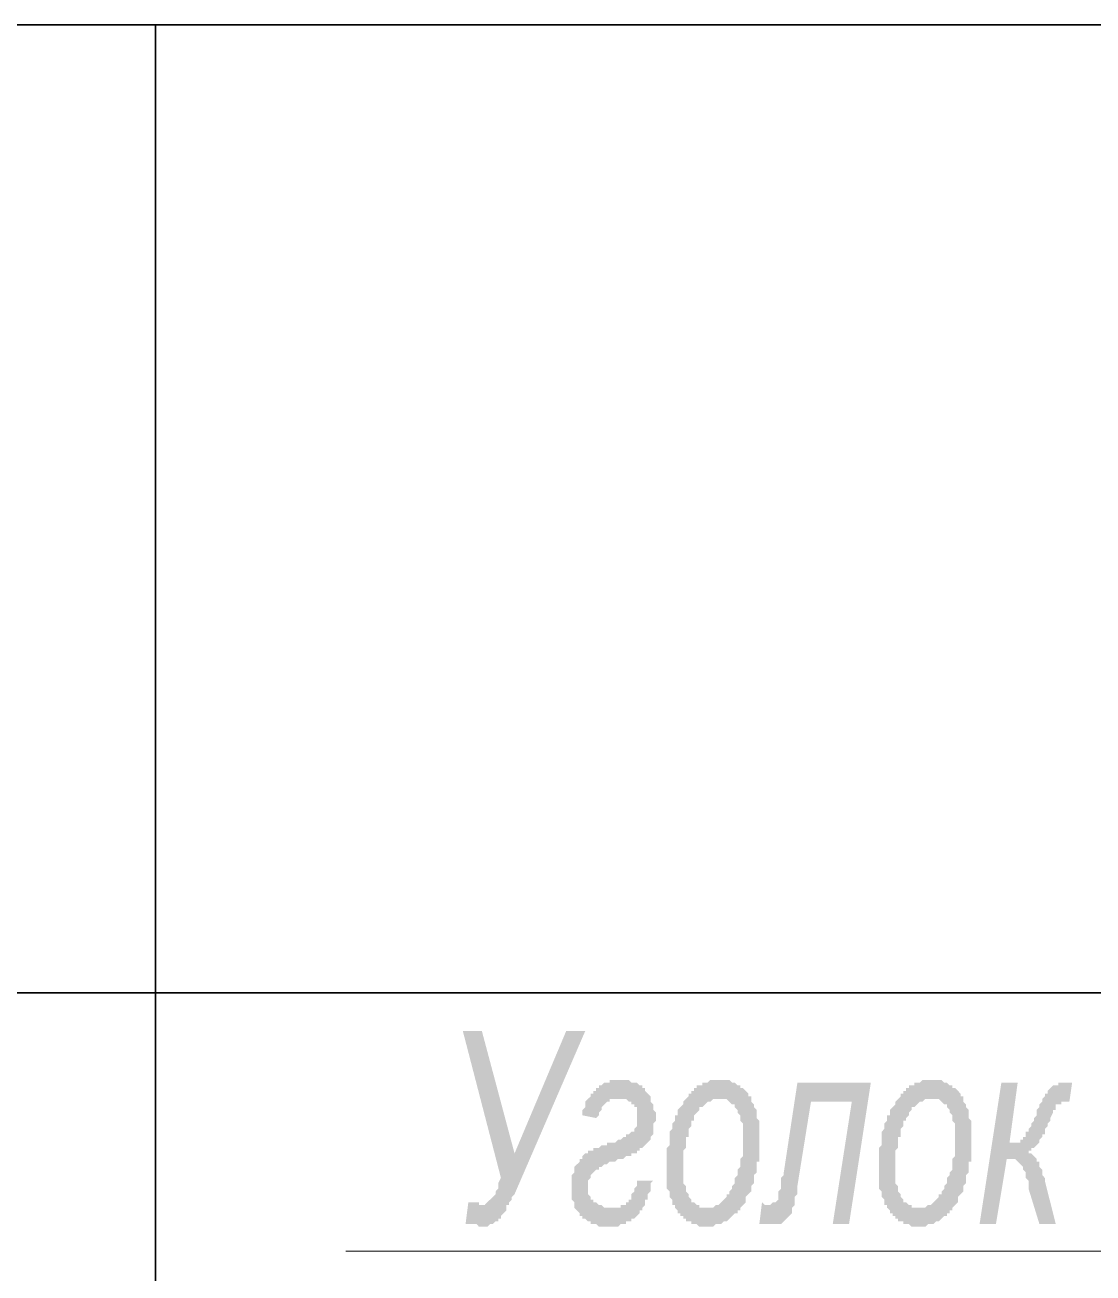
# Model space of a CAD drawing. Header units: millimetres. Extents: x 1372 to 666090, y 1285 to 31551.
# Drawn here: x 530264 to 531902, y 26940 to 28855 of the extents above; entities that cross this region are included whole.
import ezdxf

# ---------------------------------------------------------------- set-up
doc = ezdxf.new("R2010")
doc.units = ezdxf.units.MM
doc.layers.add('PDF _0', color=7, linetype='Continuous')
doc.layers.add('PDF _75-АЗ Штамп', color=7, linetype='Continuous')

msp = doc.modelspace()

# ---------------------------------------------------------------- hatches: boundary and pattern name
at = {"layer": 'PDF _75-АЗ Штамп', "transparency": 33554559}
for points in [[(530936, 27311.4), (530965.2, 27311.4), (531015.3, 27123.7), (531094.5, 27311.4), (531123.7, 27311.4), (531015.3, 27061.2), (531011.1, 27057), (531011.1, 27052.8), (531006.9, 27048.7), (531006.9, 27044.5), (531002.7, 27044.5), (531002.7, 27040.3), (531002.7, 27036.2), (530998.6, 27032), (530998.6, 27032), (530994.4, 27027.8), (530994.4, 27023.6), (530994.4, 27023.6), (530990.2, 27023.6), (530990.2, 27019.5), (530986.1, 27019.5), (530981.9, 27015.3), (530981.9, 27015.3), (530977.7, 27015.3), (530973.5, 27011.1), (530973.5, 27011.1), (530969.4, 27011.1), (530969.4, 27011.1), (530965.2, 27011.1), (530965.2, 27011.1), (530961, 27011.1), (530956.9, 27015.3), (530952.7, 27015.3), (530952.7, 27015.3), (530948.5, 27015.3), (530948.5, 27015.3), (530940.2, 27015.3), (530944.4, 27048.7), (530948.5, 27048.7), (530952.7, 27048.7), (530956.9, 27048.7), (530961, 27048.7), (530961, 27044.5), (530965.2, 27044.5), (530965.2, 27044.5), (530965.2, 27044.5), (530969.4, 27044.5), (530969.4, 27044.5), (530973.5, 27048.7), (530973.5, 27048.7), (530977.7, 27052.8), (530977.7, 27052.8), (530981.9, 27057), (530981.9, 27057), (530986.1, 27061.2), (530986.1, 27065.3), (530990.2, 27069.5), (530990.2, 27073.7), (530990.2, 27077.9), (530994.4, 27086.2)], [(531140.4, 27178), (531119.5, 27182.1), (531119.5, 27186.3), (531119.5, 27186.3), (531119.5, 27190.5), (531123.7, 27194.7), (531123.7, 27198.8), (531123.7, 27203), (531127.9, 27207.2), (531127.9, 27207.2), (531132.1, 27211.3), (531132.1, 27215.5), (531136.2, 27215.5), (531136.2, 27219.7), (531140.4, 27219.7), (531140.4, 27223.9), (531144.6, 27223.9), (531144.6, 27228), (531148.7, 27228), (531148.7, 27228), (531152.9, 27232.2), (531152.9, 27232.2), (531157.1, 27232.2), (531161.3, 27232.2), (531161.3, 27236.4), (531165.4, 27236.4), (531169.6, 27236.4), (531169.6, 27236.4), (531173.8, 27236.4), (531173.8, 27236.4), (531177.9, 27236.4), (531182.1, 27236.4), (531186.3, 27236.4), (531190.5, 27236.4), (531190.5, 27236.4), (531194.6, 27232.2), (531198.8, 27232.2), (531198.8, 27232.2), (531203, 27232.2), (531207.1, 27228), (531207.1, 27228), (531211.3, 27228), (531211.3, 27223.9), (531215.5, 27223.9), (531215.5, 27219.7), (531215.5, 27219.7), (531219.6, 27215.5), (531219.6, 27215.5), (531223.8, 27211.3), (531223.8, 27207.2), (531223.8, 27203), (531228, 27198.8), (531228, 27198.8), (531228, 27194.7), (531228, 27190.5), (531232.2, 27186.3), (531232.2, 27182.1), (531232.2, 27178), (531232.2, 27173.8), (531228, 27169.6), (531228, 27165.5), (531228, 27161.3), (531228, 27157.1), (531228, 27152.9), (531223.8, 27148.8), (531223.8, 27148.8), (531223.8, 27144.6), (531219.6, 27140.4), (531219.6, 27140.4), (531215.5, 27136.3), (531215.5, 27136.3), (531211.3, 27132.1), (531207.1, 27132.1), (531207.1, 27127.9), (531207.1, 27127.9), (531203, 27127.9), (531203, 27123.7), (531198.8, 27123.7), (531194.6, 27123.7), (531194.6, 27119.6), (531190.5, 27119.6), (531186.3, 27119.6), (531186.3, 27119.6), (531182.1, 27115.4), (531177.9, 27115.4), (531173.8, 27115.4), (531173.8, 27115.4), (531169.6, 27111.2), (531165.4, 27111.2), (531161.3, 27111.2), (531157.1, 27107.1), (531157.1, 27107.1), (531152.9, 27107.1), (531148.7, 27102.9), (531148.7, 27102.9), (531144.6, 27102.9), (531144.6, 27098.7), (531140.4, 27098.7), (531140.4, 27098.7), (531136.2, 27094.5), (531136.2, 27094.5), (531136.2, 27094.5), (531132.1, 27090.4), (531132.1, 27086.2), (531127.9, 27082), (531127.9, 27077.9), (531127.9, 27077.9), (531127.9, 27073.7), (531127.9, 27073.7), (531127.9, 27069.5), (531127.9, 27065.3), (531127.9, 27061.2), (531132.1, 27057), (531132.1, 27052.8), (531136.2, 27052.8), (531136.2, 27048.7), (531136.2, 27048.7), (531140.4, 27048.7), (531144.6, 27044.5), (531144.6, 27044.5), (531148.7, 27044.5), (531152.9, 27040.3), (531152.9, 27040.3), (531157.1, 27040.3), (531161.3, 27040.3), (531161.3, 27040.3), (531161.3, 27040.3), (531165.4, 27040.3), (531169.6, 27040.3), (531173.8, 27040.3), (531177.9, 27040.3), (531177.9, 27044.5), (531182.1, 27044.5), (531182.1, 27044.5), (531186.3, 27044.5), (531186.3, 27048.7), (531190.5, 27048.7), (531190.5, 27052.8), (531194.6, 27052.8), (531194.6, 27057), (531194.6, 27061.2), (531198.8, 27065.3), (531198.8, 27065.3), (531198.8, 27069.5), (531203, 27073.7), (531203, 27077.9), (531203, 27082), (531228, 27082), (531223.8, 27077.9), (531223.8, 27073.7), (531223.8, 27069.5), (531223.8, 27065.3), (531219.6, 27061.2), (531219.6, 27057), (531219.6, 27052.8), (531215.5, 27052.8), (531215.5, 27048.7), (531215.5, 27044.5), (531211.3, 27040.3), (531211.3, 27040.3), (531211.3, 27036.2), (531207.1, 27036.2), (531207.1, 27032), (531203, 27027.8), (531203, 27027.8), (531198.8, 27023.6), (531198.8, 27023.6), (531194.6, 27023.6), (531194.6, 27019.5), (531190.5, 27019.5), (531186.3, 27019.5), (531186.3, 27015.3), (531182.1, 27015.3), (531182.1, 27015.3), (531177.9, 27015.3), (531173.8, 27011.1), (531173.8, 27011.1), (531169.6, 27011.1), (531165.4, 27011.1), (531165.4, 27011.1), (531161.3, 27011.1), (531157.1, 27011.1), (531152.9, 27011.1), (531152.9, 27011.1), (531148.7, 27011.1), (531144.6, 27011.1), (531140.4, 27015.3), (531140.4, 27015.3), (531136.2, 27015.3), (531132.1, 27015.3), (531132.1, 27019.5), (531127.9, 27019.5), (531127.9, 27019.5), (531123.7, 27023.6), (531119.5, 27023.6), (531119.5, 27023.6), (531119.5, 27027.8), (531115.4, 27027.8), (531115.4, 27032), (531111.2, 27036.2), (531111.2, 27036.2), (531107, 27040.3), (531107, 27044.5), (531107, 27048.7), (531102.9, 27052.8), (531102.9, 27052.8), (531102.9, 27057), (531102.9, 27061.2), (531102.9, 27065.3), (531102.9, 27069.5), (531102.9, 27069.5), (531102.9, 27073.7), (531102.9, 27077.9), (531102.9, 27082), (531102.9, 27086.2), (531102.9, 27090.4), (531107, 27094.5), (531107, 27098.7), (531107, 27102.9), (531107, 27102.9), (531111.2, 27107.1), (531111.2, 27107.1), (531115.4, 27111.2), (531115.4, 27115.4), (531119.5, 27115.4), (531119.5, 27119.6), (531123.7, 27123.7), (531123.7, 27123.7), (531127.9, 27123.7), (531127.9, 27123.7), (531127.9, 27127.9), (531132.1, 27127.9), (531136.2, 27127.9), (531136.2, 27132.1), (531140.4, 27132.1), (531140.4, 27132.1), (531144.6, 27132.1), (531148.7, 27136.3), (531152.9, 27136.3), (531157.1, 27136.3), (531157.1, 27140.4), (531161.3, 27140.4), (531165.4, 27140.4), (531169.6, 27140.4), (531173.8, 27144.6), (531177.9, 27144.6), (531177.9, 27144.6), (531182.1, 27148.8), (531186.3, 27148.8), (531186.3, 27152.9), (531190.5, 27152.9), (531190.5, 27152.9), (531194.6, 27157.1), (531194.6, 27157.1), (531198.8, 27157.1), (531198.8, 27157.1), (531198.8, 27161.3), (531198.8, 27161.3), (531203, 27165.5), (531203, 27169.6), (531203, 27173.8), (531203, 27178), (531203, 27178), (531203, 27182.1), (531203, 27186.3), (531203, 27190.5), (531203, 27194.7), (531198.8, 27194.7), (531198.8, 27198.8), (531194.6, 27198.8), (531194.6, 27203), (531190.5, 27203), (531190.5, 27203), (531186.3, 27207.2), (531182.1, 27207.2), (531177.9, 27207.2), (531177.9, 27207.2), (531173.8, 27207.2), (531169.6, 27207.2), (531169.6, 27207.2), (531165.4, 27207.2), (531161.3, 27207.2), (531161.3, 27203), (531157.1, 27203), (531157.1, 27203), (531152.9, 27198.8), (531152.9, 27198.8), (531148.7, 27194.7), (531148.7, 27194.7), (531148.7, 27190.5), (531144.6, 27186.3), (531144.6, 27182.1), (531140.4, 27178), (531140.4, 27178)], [(531449.1, 27232.2), (531561.7, 27232.2), (531528.3, 27015.3), (531503.3, 27015.3), (531532.5, 27203), (531469.9, 27203), (531449.1, 27073.7), (531449.1, 27069.5), (531449.1, 27061.2), (531444.9, 27057), (531444.9, 27052.8), (531444.9, 27048.7), (531444.9, 27044.5), (531440.7, 27040.3), (531440.7, 27036.2), (531440.7, 27036.2), (531440.7, 27032), (531436.5, 27027.8), (531436.5, 27027.8), (531436.5, 27027.8), (531432.4, 27023.6), (531432.4, 27023.6), (531428.2, 27019.5), (531428.2, 27019.5), (531424, 27015.3), (531419.9, 27015.3), (531419.9, 27015.3), (531415.7, 27015.3), (531411.5, 27015.3), (531411.5, 27015.3), (531411.5, 27015.3), (531407.4, 27015.3), (531403.2, 27015.3), (531403.2, 27015.3), (531399, 27015.3), (531394.8, 27015.3), (531394.8, 27015.3), (531390.7, 27015.3), (531394.8, 27048.7), (531399, 27044.5), (531399, 27044.5), (531403.2, 27044.5), (531407.4, 27044.5), (531407.4, 27044.5), (531411.5, 27048.7), (531415.7, 27048.7), (531415.7, 27048.7), (531419.9, 27052.8), (531419.9, 27052.8), (531419.9, 27052.8), (531419.9, 27057), (531419.9, 27061.2), (531419.9, 27061.2), (531419.9, 27065.3), (531424, 27069.5), (531424, 27073.7), (531424, 27077.9), (531424, 27086.2), (531428.2, 27090.4), (531428.2, 27094.5)], [(531761.9, 27232.2), (531786.9, 27232.2), (531774.4, 27140.4), (531778.6, 27140.4), (531782.8, 27140.4), (531782.8, 27140.4), (531786.9, 27140.4), (531791.1, 27140.4), (531791.1, 27144.6), (531795.3, 27144.6), (531795.3, 27148.8), (531795.3, 27148.8), (531799.4, 27148.8), (531799.4, 27152.9), (531799.4, 27157.1), (531803.6, 27157.1), (531803.6, 27161.3), (531807.8, 27165.5), (531807.8, 27169.6), (531812, 27173.8), (531812, 27178), (531816.1, 27182.1), (531816.1, 27182.1), (531816.1, 27190.5), (531820.3, 27194.7), (531820.3, 27198.8), (531824.5, 27203), (531824.5, 27203), (531824.5, 27207.2), (531828.6, 27211.3), (531828.6, 27215.5), (531832.8, 27215.5), (531832.8, 27219.7), (531832.8, 27219.7), (531837, 27223.9), (531837, 27223.9), (531837, 27223.9), (531841.2, 27228), (531841.2, 27228), (531845.3, 27228), (531849.5, 27228), (531849.5, 27232.2), (531853.7, 27232.2), (531857.8, 27232.2), (531862, 27232.2), (531870.4, 27232.2), (531866.2, 27203), (531862, 27203), (531857.8, 27203), (531853.7, 27203), (531853.7, 27198.8), (531849.5, 27198.8), (531849.5, 27198.8), (531845.3, 27198.8), (531845.3, 27194.7), (531845.3, 27190.5), (531841.2, 27190.5), (531841.2, 27186.3), (531837, 27178), (531837, 27178), (531837, 27173.8), (531832.8, 27169.6), (531832.8, 27165.5), (531828.6, 27161.3), (531828.6, 27157.1), (531828.6, 27152.9), (531824.5, 27152.9), (531824.5, 27148.8), (531820.3, 27144.6), (531820.3, 27144.6), (531820.3, 27144.6), (531820.3, 27140.4), (531816.1, 27136.3), (531816.1, 27136.3), (531812, 27132.1), (531807.8, 27132.1), (531807.8, 27127.9), (531803.6, 27127.9), (531803.6, 27127.9), (531803.6, 27123.7), (531807.8, 27123.7), (531812, 27119.6), (531812, 27119.6), (531816.1, 27115.4), (531816.1, 27115.4), (531816.1, 27111.2), (531820.3, 27111.2), (531820.3, 27107.1), (531820.3, 27102.9), (531824.5, 27098.7), (531824.5, 27094.5), (531824.5, 27090.4), (531828.6, 27086.2), (531828.6, 27082), (531828.6, 27082), (531845.3, 27015.3), (531820.3, 27015.3), (531803.6, 27069.5), (531803.6, 27073.7), (531803.6, 27082), (531799.4, 27086.2), (531799.4, 27090.4), (531799.4, 27094.5), (531795.3, 27098.7), (531795.3, 27098.7), (531795.3, 27102.9), (531791.1, 27107.1), (531791.1, 27107.1), (531791.1, 27107.1), (531786.9, 27111.2), (531786.9, 27111.2), (531782.8, 27115.4), (531782.8, 27115.4), (531778.6, 27115.4), (531774.4, 27115.4), (531770.2, 27115.4), (531770.2, 27115.4), (531753.6, 27015.3), (531728.5, 27015.3)]]:
    msp.add_hatch(color=256, dxfattribs=at).paths.add_polyline_path(points)
h = msp.add_hatch(color=256, dxfattribs=at)
h.paths.add_polyline_path([(531248.8, 27098.7), (531248.8, 27102.9), (531248.8, 27107.1), (531248.8, 27111.2), (531248.8, 27115.4), (531248.8, 27119.6), (531248.8, 27123.7), (531248.8, 27127.9), (531248.8, 27132.1), (531253, 27136.3), (531253, 27140.4), (531253, 27144.6), (531253, 27148.8), (531253, 27152.9), (531253, 27157.1), (531257.2, 27161.3), (531257.2, 27161.3), (531257.2, 27165.5), (531257.2, 27169.6), (531261.4, 27173.8), (531261.4, 27178), (531261.4, 27182.1), (531265.5, 27182.1), (531265.5, 27186.3), (531265.5, 27190.5), (531269.7, 27194.7), (531269.7, 27194.7), (531273.9, 27198.8), (531273.9, 27203), (531278, 27207.2), (531278, 27207.2), (531282.2, 27211.3), (531282.2, 27215.5), (531286.4, 27215.5), (531286.4, 27219.7), (531290.6, 27219.7), (531290.6, 27223.9), (531294.7, 27223.9), (531294.7, 27228), (531298.9, 27228), (531303.1, 27228), (531303.1, 27232.2), (531307.2, 27232.2), (531307.2, 27232.2), (531311.4, 27232.2), (531315.6, 27236.4), (531315.6, 27236.4), (531319.8, 27236.4), (531323.9, 27236.4), (531328.1, 27236.4), (531328.1, 27236.4), (531332.3, 27236.4), (531332.3, 27236.4), (531336.4, 27236.4), (531340.6, 27236.4), (531340.6, 27236.4), (531344.8, 27236.4), (531349, 27232.2), (531349, 27232.2), (531353.1, 27232.2), (531357.3, 27228), (531357.3, 27228), (531361.5, 27228), (531361.5, 27223.9), (531365.6, 27223.9), (531369.8, 27219.7), (531369.8, 27219.7), (531374, 27215.5), (531374, 27211.3), (531374, 27211.3), (531378.2, 27211.3), (531378.2, 27207.2), (531378.2, 27203), (531382.3, 27198.8), (531382.3, 27198.8), (531382.3, 27194.7), (531386.5, 27190.5), (531386.5, 27186.3), (531386.5, 27182.1), (531386.5, 27178), (531390.7, 27173.8), (531390.7, 27169.6), (531390.7, 27165.5), (531390.7, 27161.3), (531390.7, 27157.1), (531390.7, 27152.9), (531390.7, 27148.8), (531390.7, 27144.6), (531390.7, 27140.4), (531390.7, 27136.3), (531390.7, 27132.1), (531390.7, 27127.9), (531390.7, 27123.7), (531390.7, 27119.6), (531390.7, 27115.4), (531390.7, 27111.2), (531386.5, 27111.2), (531386.5, 27107.1), (531386.5, 27102.9), (531386.5, 27098.7), (531386.5, 27094.5), (531382.3, 27090.4), (531382.3, 27086.2), (531382.3, 27082), (531382.3, 27077.9), (531382.3, 27077.9), (531378.2, 27073.7), (531378.2, 27069.5), (531378.2, 27065.3), (531374, 27061.2), (531374, 27061.2), (531369.8, 27057), (531369.8, 27052.8), (531369.8, 27048.7), (531365.6, 27044.5), (531365.6, 27044.5), (531361.5, 27040.3), (531361.5, 27036.2), (531357.3, 27036.2), (531357.3, 27032), (531353.1, 27032), (531349, 27027.8), (531349, 27027.8), (531349, 27027.8), (531344.8, 27023.6), (531344.8, 27023.6), (531340.6, 27019.5), (531336.4, 27019.5), (531336.4, 27019.5), (531332.3, 27015.3), (531328.1, 27015.3), (531328.1, 27015.3), (531323.9, 27015.3), (531319.8, 27011.1), (531319.8, 27011.1), (531315.6, 27011.1), (531311.4, 27011.1), (531311.4, 27011.1), (531311.4, 27011.1), (531307.2, 27011.1), (531303.1, 27011.1), (531298.9, 27011.1), (531298.9, 27011.1), (531294.7, 27015.3), (531290.6, 27015.3), (531290.6, 27015.3), (531286.4, 27015.3), (531286.4, 27019.5), (531282.2, 27019.5), (531278, 27019.5), (531278, 27023.6), (531273.9, 27023.6), (531273.9, 27027.8), (531269.7, 27027.8), (531269.7, 27032), (531265.5, 27032), (531265.5, 27036.2), (531261.4, 27040.3), (531261.4, 27044.5), (531257.2, 27044.5), (531257.2, 27048.7), (531257.2, 27052.8), (531253, 27057), (531253, 27061.2), (531253, 27065.3), (531253, 27065.3), (531248.8, 27069.5), (531248.8, 27073.7), (531248.8, 27077.9), (531248.8, 27082), (531248.8, 27086.2), (531248.8, 27090.4), (531248.8, 27094.5), (531248.8, 27098.7)], flags=0)
h.paths.add_polyline_path([(531273.9, 27102.9), (531273.9, 27098.7), (531273.9, 27090.4), (531273.9, 27086.2), (531273.9, 27082), (531273.9, 27077.9), (531278, 27073.7), (531278, 27073.7), (531278, 27069.5), (531278, 27065.3), (531282.2, 27061.2), (531282.2, 27057), (531282.2, 27057), (531282.2, 27057), (531286.4, 27052.8), (531286.4, 27048.7), (531290.6, 27048.7), (531294.7, 27044.5), (531294.7, 27044.5), (531298.9, 27044.5), (531298.9, 27040.3), (531303.1, 27040.3), (531307.2, 27040.3), (531307.2, 27040.3), (531311.4, 27040.3), (531311.4, 27040.3), (531315.6, 27040.3), (531319.8, 27040.3), (531319.8, 27040.3), (531323.9, 27044.5), (531328.1, 27044.5), (531328.1, 27044.5), (531332.3, 27048.7), (531332.3, 27048.7), (531336.4, 27052.8), (531340.6, 27057), (531340.6, 27057), (531340.6, 27061.2), (531344.8, 27061.2), (531344.8, 27065.3), (531349, 27069.5), (531349, 27069.5), (531349, 27073.7), (531353.1, 27077.9), (531353.1, 27082), (531353.1, 27086.2), (531357.3, 27090.4), (531357.3, 27090.4), (531357.3, 27094.5), (531357.3, 27098.7), (531361.5, 27102.9), (531361.5, 27107.1), (531361.5, 27107.1), (531361.5, 27111.2), (531361.5, 27115.4), (531365.6, 27119.6), (531365.6, 27123.7), (531365.6, 27127.9), (531365.6, 27132.1), (531365.6, 27136.3), (531365.6, 27140.4), (531365.6, 27144.6), (531365.6, 27144.6), (531365.6, 27152.9), (531365.6, 27157.1), (531365.6, 27161.3), (531365.6, 27165.5), (531365.6, 27169.6), (531361.5, 27173.8), (531361.5, 27178), (531361.5, 27178), (531361.5, 27182.1), (531357.3, 27186.3), (531357.3, 27190.5), (531357.3, 27190.5), (531357.3, 27190.5), (531353.1, 27194.7), (531353.1, 27198.8), (531349, 27198.8), (531344.8, 27203), (531344.8, 27203), (531340.6, 27207.2), (531340.6, 27207.2), (531336.4, 27207.2), (531332.3, 27207.2), (531332.3, 27207.2), (531328.1, 27207.2), (531328.1, 27207.2), (531323.9, 27207.2), (531319.8, 27207.2), (531319.8, 27207.2), (531315.6, 27203), (531311.4, 27203), (531311.4, 27203), (531307.2, 27198.8), (531307.2, 27198.8), (531307.2, 27198.8), (531303.1, 27194.7), (531298.9, 27194.7), (531298.9, 27190.5), (531294.7, 27186.3), (531294.7, 27186.3), (531290.6, 27182.1), (531290.6, 27178), (531290.6, 27173.8), (531286.4, 27173.8), (531286.4, 27169.6), (531286.4, 27165.5), (531282.2, 27161.3), (531282.2, 27157.1), (531282.2, 27152.9), (531282.2, 27148.8), (531278, 27148.8), (531278, 27144.6), (531278, 27140.4), (531278, 27136.3), (531278, 27132.1), (531273.9, 27127.9), (531273.9, 27123.7), (531273.9, 27119.6), (531273.9, 27115.4), (531273.9, 27111.2), (531273.9, 27107.1), (531273.9, 27102.9), (531273.9, 27102.9)], flags=0)
h = msp.add_hatch(color=256, dxfattribs=at)
h.paths.add_polyline_path([(531574.2, 27098.7), (531574.2, 27102.9), (531574.2, 27107.1), (531574.2, 27111.2), (531574.2, 27115.4), (531574.2, 27119.6), (531574.2, 27123.7), (531574.2, 27127.9), (531574.2, 27132.1), (531578.4, 27136.3), (531578.4, 27140.4), (531578.4, 27144.6), (531578.4, 27148.8), (531578.4, 27152.9), (531578.4, 27157.1), (531582.5, 27161.3), (531582.5, 27161.3), (531582.5, 27165.5), (531582.5, 27169.6), (531586.7, 27173.8), (531586.7, 27178), (531586.7, 27182.1), (531590.9, 27182.1), (531590.9, 27186.3), (531590.9, 27190.5), (531595.1, 27194.7), (531595.1, 27194.7), (531599.2, 27198.8), (531599.2, 27203), (531603.4, 27207.2), (531603.4, 27207.2), (531607.6, 27211.3), (531607.6, 27215.5), (531611.7, 27215.5), (531611.7, 27219.7), (531615.9, 27219.7), (531615.9, 27223.9), (531620.1, 27223.9), (531620.1, 27228), (531624.3, 27228), (531628.4, 27228), (531628.4, 27232.2), (531632.6, 27232.2), (531632.6, 27232.2), (531636.8, 27232.2), (531640.9, 27236.4), (531640.9, 27236.4), (531645.1, 27236.4), (531649.3, 27236.4), (531653.5, 27236.4), (531653.5, 27236.4), (531657.6, 27236.4), (531657.6, 27236.4), (531661.8, 27236.4), (531666, 27236.4), (531666, 27236.4), (531670.1, 27236.4), (531674.3, 27232.2), (531674.3, 27232.2), (531678.5, 27232.2), (531682.6, 27228), (531682.6, 27228), (531686.8, 27228), (531686.8, 27223.9), (531691, 27223.9), (531695.2, 27219.7), (531695.2, 27219.7), (531699.3, 27215.5), (531699.3, 27211.3), (531699.3, 27211.3), (531703.5, 27211.3), (531703.5, 27207.2), (531703.5, 27203), (531707.7, 27198.8), (531707.7, 27198.8), (531707.7, 27194.7), (531711.8, 27190.5), (531711.8, 27186.3), (531711.8, 27182.1), (531711.8, 27178), (531716, 27173.8), (531716, 27169.6), (531716, 27165.5), (531716, 27161.3), (531716, 27157.1), (531716, 27152.9), (531716, 27148.8), (531716, 27144.6), (531716, 27140.4), (531716, 27136.3), (531716, 27132.1), (531716, 27127.9), (531716, 27123.7), (531716, 27119.6), (531716, 27115.4), (531716, 27111.2), (531711.8, 27111.2), (531711.8, 27107.1), (531711.8, 27102.9), (531711.8, 27098.7), (531711.8, 27094.5), (531707.7, 27090.4), (531707.7, 27086.2), (531707.7, 27082), (531707.7, 27077.9), (531707.7, 27077.9), (531703.5, 27073.7), (531703.5, 27069.5), (531703.5, 27065.3), (531699.3, 27061.2), (531699.3, 27061.2), (531695.2, 27057), (531695.2, 27052.8), (531695.2, 27048.7), (531691, 27044.5), (531691, 27044.5), (531686.8, 27040.3), (531686.8, 27036.2), (531682.6, 27036.2), (531682.6, 27032), (531678.5, 27032), (531678.5, 27027.8), (531674.3, 27027.8), (531674.3, 27027.8), (531670.1, 27023.6), (531670.1, 27023.6), (531666, 27019.5), (531661.8, 27019.5), (531661.8, 27019.5), (531657.6, 27015.3), (531653.5, 27015.3), (531653.5, 27015.3), (531649.3, 27015.3), (531645.1, 27011.1), (531645.1, 27011.1), (531640.9, 27011.1), (531636.8, 27011.1), (531636.8, 27011.1), (531636.8, 27011.1), (531632.6, 27011.1), (531628.4, 27011.1), (531624.3, 27011.1), (531624.3, 27011.1), (531620.1, 27015.3), (531615.9, 27015.3), (531615.9, 27015.3), (531611.7, 27015.3), (531611.7, 27019.5), (531607.6, 27019.5), (531603.4, 27019.5), (531603.4, 27023.6), (531599.2, 27023.6), (531599.2, 27027.8), (531595.1, 27027.8), (531595.1, 27032), (531590.9, 27032), (531590.9, 27036.2), (531586.7, 27040.3), (531586.7, 27044.5), (531582.5, 27044.5), (531582.5, 27048.7), (531582.5, 27052.8), (531578.4, 27057), (531578.4, 27061.2), (531578.4, 27065.3), (531578.4, 27065.3), (531574.2, 27069.5), (531574.2, 27073.7), (531574.2, 27077.9), (531574.2, 27082), (531574.2, 27086.2), (531574.2, 27090.4), (531574.2, 27094.5), (531574.2, 27098.7)], flags=0)
h.paths.add_polyline_path([(531599.2, 27102.9), (531599.2, 27098.7), (531599.2, 27090.4), (531599.2, 27086.2), (531599.2, 27082), (531599.2, 27077.9), (531603.4, 27073.7), (531603.4, 27073.7), (531603.4, 27069.5), (531603.4, 27065.3), (531607.6, 27061.2), (531607.6, 27057), (531607.6, 27057), (531607.6, 27057), (531611.7, 27052.8), (531611.7, 27048.7), (531615.9, 27048.7), (531620.1, 27044.5), (531620.1, 27044.5), (531624.3, 27044.5), (531624.3, 27040.3), (531628.4, 27040.3), (531632.6, 27040.3), (531632.6, 27040.3), (531636.8, 27040.3), (531636.8, 27040.3), (531640.9, 27040.3), (531645.1, 27040.3), (531645.1, 27040.3), (531649.3, 27044.5), (531653.5, 27044.5), (531653.5, 27044.5), (531657.6, 27048.7), (531657.6, 27048.7), (531661.8, 27052.8), (531666, 27057), (531666, 27057), (531666, 27061.2), (531670.1, 27061.2), (531670.1, 27065.3), (531674.3, 27069.5), (531674.3, 27069.5), (531674.3, 27073.7), (531678.5, 27077.9), (531678.5, 27082), (531678.5, 27086.2), (531682.6, 27090.4), (531682.6, 27090.4), (531682.6, 27094.5), (531686.8, 27098.7), (531686.8, 27102.9), (531686.8, 27107.1), (531686.8, 27107.1), (531686.8, 27111.2), (531686.8, 27115.4), (531691, 27119.6), (531691, 27123.7), (531691, 27127.9), (531691, 27132.1), (531691, 27136.3), (531691, 27140.4), (531691, 27144.6), (531691, 27144.6), (531691, 27152.9), (531691, 27157.1), (531691, 27161.3), (531691, 27165.5), (531691, 27169.6), (531686.8, 27173.8), (531686.8, 27178), (531686.8, 27178), (531686.8, 27182.1), (531682.6, 27186.3), (531682.6, 27190.5), (531682.6, 27190.5), (531682.6, 27190.5), (531678.5, 27194.7), (531678.5, 27198.8), (531674.3, 27198.8), (531670.1, 27203), (531670.1, 27203), (531666, 27207.2), (531666, 27207.2), (531661.8, 27207.2), (531657.6, 27207.2), (531657.6, 27207.2), (531653.5, 27207.2), (531653.5, 27207.2), (531649.3, 27207.2), (531645.1, 27207.2), (531645.1, 27207.2), (531640.9, 27203), (531636.8, 27203), (531636.8, 27203), (531632.6, 27198.8), (531632.6, 27198.8), (531632.6, 27198.8), (531628.4, 27194.7), (531624.3, 27194.7), (531624.3, 27190.5), (531620.1, 27186.3), (531620.1, 27186.3), (531620.1, 27182.1), (531615.9, 27178), (531615.9, 27173.8), (531611.7, 27173.8), (531611.7, 27169.6), (531611.7, 27165.5), (531607.6, 27161.3), (531607.6, 27157.1), (531607.6, 27152.9), (531607.6, 27148.8), (531603.4, 27148.8), (531603.4, 27144.6), (531603.4, 27140.4), (531603.4, 27136.3), (531603.4, 27132.1), (531599.2, 27127.9), (531599.2, 27123.7), (531599.2, 27119.6), (531599.2, 27115.4), (531599.2, 27111.2), (531599.2, 27107.1), (531599.2, 27102.9), (531599.2, 27102.9)], flags=0)

# ---------------------------------------------------------------- linework, layer by layer
at = {"layer": 'PDF _0', "lineweight": 35}
for points in [[(541355.6, 22614.7), (523040, 22614.7), (523040, 28854.8), (541355.6, 28854.8)], [(530464.7, 28854.8), (530464.7, 22614.7)], [(523040, 27369.8), (541355.6, 27369.8)]]:
    msp.add_lwpolyline(points, dxfattribs=at)
at = {"layer": 'PDF _0', "lineweight": 18}
msp.add_lwpolyline([(541355.6, 27369.8), (523040, 27369.8), (541355.6, 27369.8)], dxfattribs=at)
at = {"layer": 'PDF _0', "lineweight": 9}
msp.add_lwpolyline([(530756.6, 26973.6), (535115.5, 26973.6)], dxfattribs=at)

doc.saveas('drawing.dxf')
